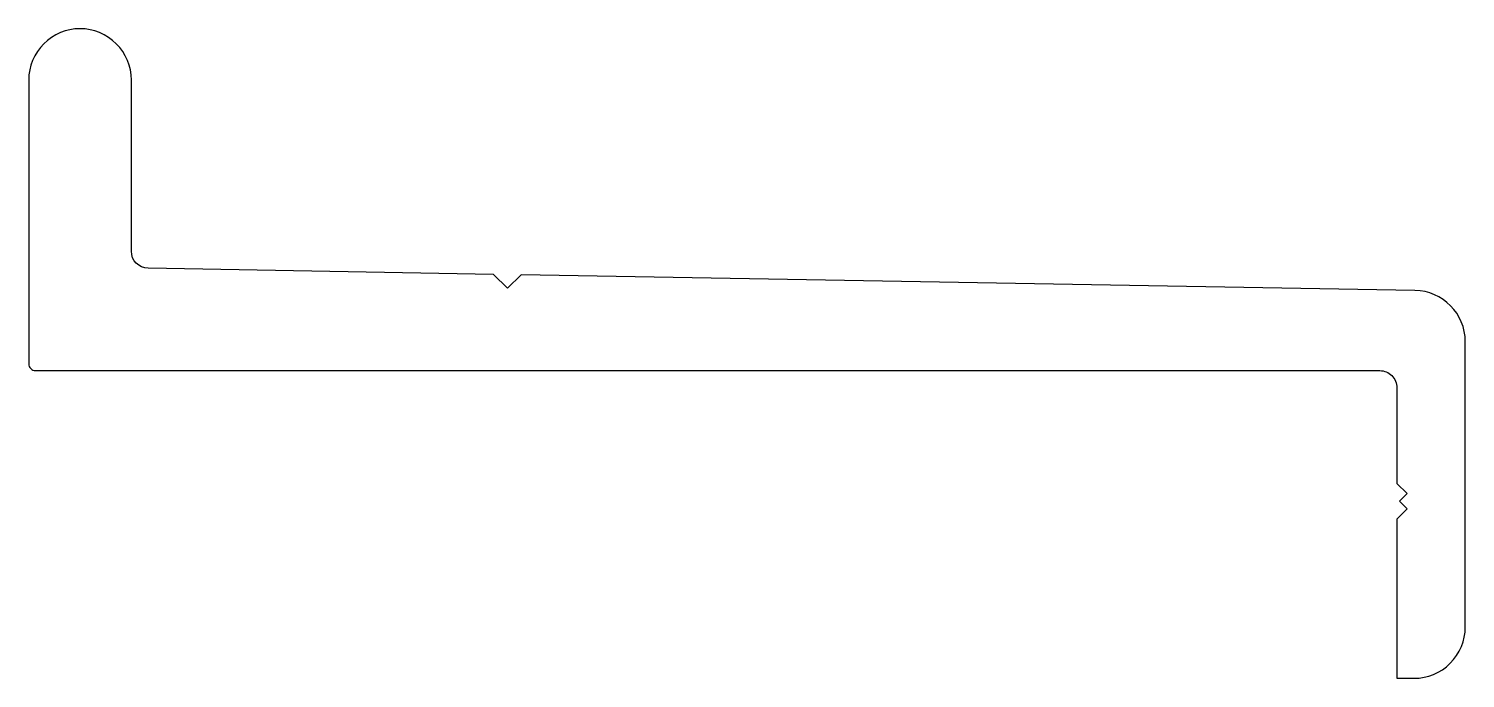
# Model space of a CAD drawing. Extents: x 913.2 to 955.2, y 498.6 to 517.6.
import ezdxf

# ---------------------------------------------------------------- set-up
doc = ezdxf.new("R2010")
doc.units = 0
doc.layers.get('0').update_dxf_attribs({"linetype": 'CONTINUOUS'})

msp = doc.modelspace()

# ---------------------------------------------------------------- linework, layer by layer
msp.add_lwpolyline([(953.512, 503.584), (953.212, 503.284), (953.212, 498.632), (953.712, 498.632, 0.414214), (955.212, 500.132), (955.212, 508.478, 0.409111), (953.738, 509.977), (927.605, 510.434), (927.212, 510.04), (926.805, 510.448), (916.703, 510.624, -0.409111), (916.212, 511.124), (916.212, 516.132, 0.414214), (914.712, 517.632, 0.414214), (913.212, 516.132), (913.212, 507.832, 0.414214), (913.412, 507.632), (952.712, 507.632, -0.414214), (953.212, 507.132), (953.212, 504.334), (953.512, 504.034), (953.287, 503.809)], format="xyb", close=True)

doc.saveas('drawing.dxf')
